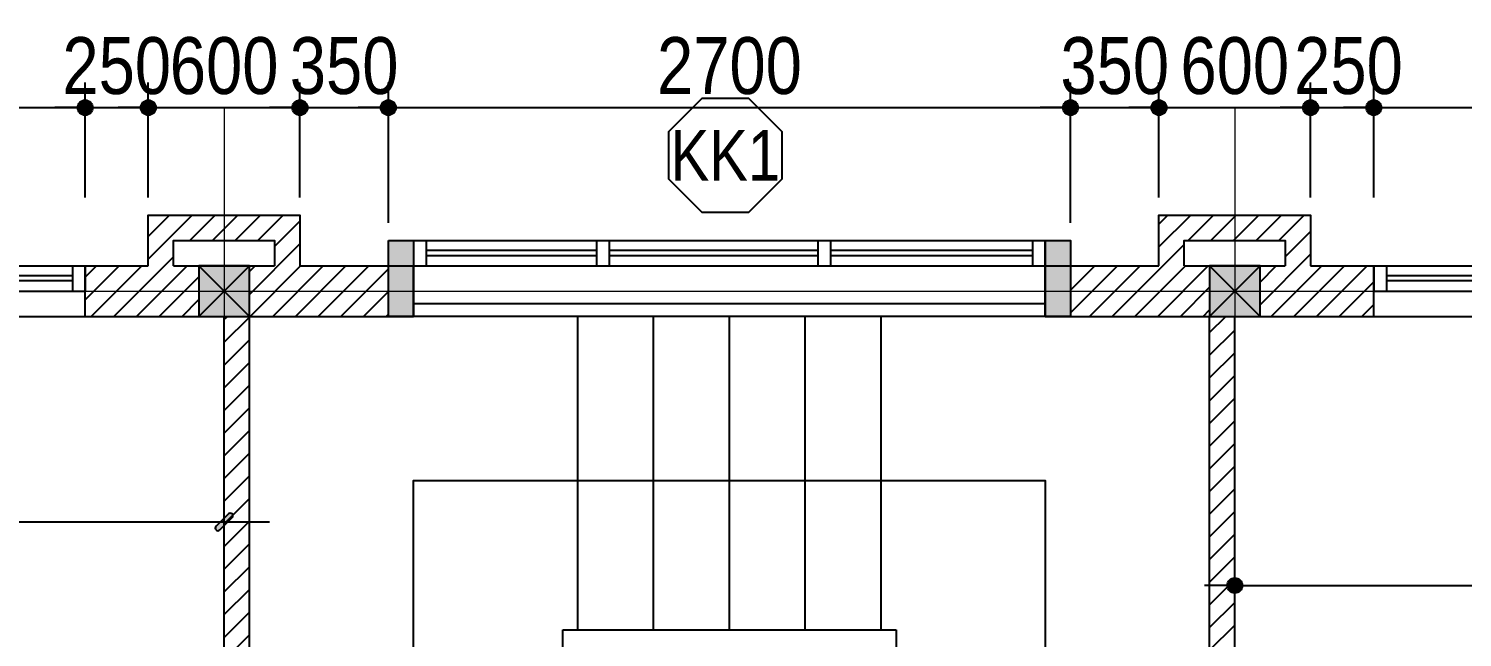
# Model space of a CAD drawing. Header units: millimetres. Extents: x 2916 to 42961, y 1553 to 20294.
# Drawn here: x 21371 to 27045, y 17885 to 20294 of the extents above; entities that cross this region are included whole.
import ezdxf
from ezdxf.enums import TextEntityAlignment as Align

# ---------------------------------------------------------------- set-up
doc = ezdxf.new("R2010")
doc.units = ezdxf.units.MM
doc.linetypes.add('ACAD_ISO10W100', pattern=[18, 12, -3, 0, -3])
for name, color, linetype in [('009', 251, 'Continuous'), ('DIM', 1, 'Continuous'), ('DOOR', 20, 'Continuous'), ('MEDIUM', 2, 'Continuous'), ('TAGS', 60, 'Continuous'), ('TEXT', 7, 'Continuous'), ('TUONG', 131, 'Continuous'), ('WALL', 4, 'Continuous')]:
    doc.layers.add(name, color=color, linetype=linetype)
doc.layers.add('NET-THAY', color=2, linetype='Continuous', lineweight=13)
doc.layers.add('TRUC', color=24, linetype='Continuous', lineweight=0)
doc.styles.add('HEL-CONDENSE', font='')
doc.styles.add('KICHTHUOC', font='', dxfattribs={"width": 0.8})
doc.styles.add('VNI-HELVE-CONDENSEN', font='')
doc.styles.get('HEL-CONDENSE').set_extended_font_data('VNI-Helve-Condense')
doc.styles.get('KICHTHUOC').set_extended_font_data('VNI-Helve-Condense')
doc.styles.get('VNI-HELVE-CONDENSEN').set_extended_font_data('VNI-Helve-Condense')
doc.dimstyles.new('1-100', dxfattribs={"dimtxt": 200, "dimasz": 60, "dimexe": 0, "dimexo": 0, "dimgap": 70, "dimtad": 1, "dimtoh": 1, "dimdec": 0, "dimzin": 9, "dimdsep": 46, "dimtxsty": 'KICHTHUOC', "dimblk": 'KTHUOC', "dimcen": 15, "dimdle": 150, "dimclrd": 256, "dimclre": 256, "dimclrt": 7, "dimadec": 0, "dimazin": 0, "dimtfac": 1, "dimtdec": 0, "dimtix": 1, "dimtmove": 2, "dimatfit": 3, "dimfxl": 1, "dimtolj": 1, "dimtzin": 1, "dimarcsym": 0})
doc.dimstyles.new('D100', dxfattribs={"dimtxt": 225, "dimasz": 1.2, "dimexe": 100, "dimexo": 0, "dimgap": 50, "dimtad": 1, "dimdec": 0, "dimzin": 13, "dimdsep": 46, "dimtxsty": 'HEL-CONDENSE', "dimblk": 'D50', "dimcen": 0, "dimclrd": 1, "dimclre": 1, "dimclrt": 7, "dimadec": 0, "dimazin": 0, "dimtfac": 1, "dimtdec": 0, "dimtmove": 0, "dimatfit": 3, "dimldrblk": 'D50', "dimfxl": 1, "dimtolj": 1, "dimtzin": 13, "dimarcsym": 0})
pattern_1 = [(45, (-1295360.804, -325890.68), (-44.9012806, 44.9012806), [])]

# ---------------------------------------------------------------- blocks, each defined once
blk = doc.blocks.new('s11')
at = {"layer": 'DOOR'}
for p, q in [((0, 0), (0, -100)), ((1400, 0), (0, 0)), ((50, 0), (50, -100)), ((1350, 0), (1350, -100)), ((1400, 0), (1400, -100)), ((1400, -100), (0, -100))]:
    blk.add_line(p, q, dxfattribs=at)
at = {"layer": 'DOOR', "linetype": 'ByBlock', "lineweight": -2}
for p, q in [((675, -100), (675, 0)), ((725, -100), (725, 0))]:
    blk.add_line(p, q, dxfattribs=at)
at = {"layer": 'DOOR', "color": 251}
for p, q in [((50, -40), (675, -40)), ((725, -40), (1350, -40)), ((50, -60), (675, -60)), ((725, -60), (1350, -60))]:
    blk.add_line(p, q, dxfattribs=at)
blk = doc.blocks.new('A$C225A2996')
at = {"layer": 'WALL'}
blk.add_hatch(color=4, dxfattribs=at).paths.add_polyline_path([(531.4, 81.6), (731.4, 81.6), (731.4, 281.6), (531.4, 281.6)])
at = {"layer": 'WALL', "color": 4}
for p, q in [((531.4, 281.6), (731.4, 81.6)), ((531.4, 81.6), (731.4, 281.6))]:
    blk.add_line(p, q, dxfattribs=at)
blk.add_lwpolyline([(531.4, 81.6), (731.4, 81.6), (731.4, 281.6), (531.4, 281.6)], close=True, dxfattribs=at)
blk = doc.blocks.new('KH-CUADI')
at = {"layer": 'TAGS'}
blk.add_lwpolyline([(-124.3, 300), (-300, 124.3), (-300, -124.3), (-124.3, -300), (124.3, -300), (300, -124.3), (300, 124.3), (124.3, 300)], close=True, dxfattribs=at)
at = {"layer": 'TAGS', "style": 'VNI-HELVE-CONDENSEN'}
blk.add_attdef('D', text='', height=300, dxfattribs=at).set_placement((0, 0), align=Align.MIDDLE)
blk = doc.blocks.new('D50')
at = {"layer": 'DIM'}
blk.add_hatch(color=256, dxfattribs=at).paths.add_polyline_path([(25, 0, 1), (-25, 0, 1)])
blk.add_line((25, 0), (100, 0), dxfattribs=at)
blk.add_circle((0, 0), 25, dxfattribs=at)
blk = doc.blocks.new('*D379')
at = {"layer": 'DEFPOINTS', "color": 0, "transparency": 16777216}
for p in [(22444.4, 19981.3), (21844.4, 19625.9), (22444.4, 19625.9)]:
    blk.add_point(p, dxfattribs=at)
at = {"layer": 'DIM', "color": 1, "lineweight": -2, "transparency": 16777216}
for p, q in [((21844.4, 19625.9), (21844.4, 20081.3)), ((22444.4, 19625.9), (22444.4, 20081.3)), ((21845.6, 19981.3), (22443.2, 19981.3))]:
    blk.add_line(p, q, dxfattribs=at)
at = {"layer": 'DIM', "color": 1, "lineweight": -2, "transparency": 16777216, "xscale": 1.199999999999999, "yscale": 1.199999999999999, "zscale": 1.199999999999999, "rotation": 180}
blk.add_blockref('D50', (21844.4, 19981.3), dxfattribs=at)
at = {"layer": 'DIM', "color": 1, "lineweight": -2, "transparency": 16777216, "xscale": 1.199999999999999, "yscale": 1.199999999999999, "zscale": 1.199999999999999}
blk.add_blockref('D50', (22444.4, 19981.3), dxfattribs=at)
at = {"layer": 'DIM', "color": 7, "transparency": 16777216, "insert": (22144.4, 20146.2), "char_height": 225, "attachment_point": 5, "style": 'HEL-CONDENSE'}
blk.add_mtext('\\A1;600', dxfattribs=at)
blk = doc.blocks.new('*D380')
at = {"layer": 'DEFPOINTS', "color": 0, "transparency": 16777216}
for p in [(22794.4, 19981.3), (22444.4, 19625.9), (22794.4, 19525.9)]:
    blk.add_point(p, dxfattribs=at)
at = {"layer": 'DIM', "color": 1, "lineweight": -2, "transparency": 16777216}
for p, q in [((22444.4, 19625.9), (22444.4, 20081.3)), ((22794.4, 19525.9), (22794.4, 20081.3)), ((22445.6, 19981.3), (22793.2, 19981.3))]:
    blk.add_line(p, q, dxfattribs=at)
at = {"layer": 'DIM', "color": 1, "lineweight": -2, "transparency": 16777216, "xscale": 1.199999999999999, "yscale": 1.199999999999999, "zscale": 1.199999999999999, "rotation": 180}
blk.add_blockref('D50', (22444.4, 19981.3), dxfattribs=at)
at = {"layer": 'DIM', "color": 1, "lineweight": -2, "transparency": 16777216, "xscale": 1.199999999999999, "yscale": 1.199999999999999, "zscale": 1.199999999999999}
blk.add_blockref('D50', (22794.4, 19981.3), dxfattribs=at)
at = {"layer": 'DIM', "color": 7, "transparency": 16777216, "insert": (22619.4, 20146.2), "char_height": 225, "attachment_point": 5, "style": 'HEL-CONDENSE'}
blk.add_mtext('\\A1;350', dxfattribs=at)
blk = doc.blocks.new('*D381')
at = {"layer": 'DEFPOINTS', "color": 0, "transparency": 16777216}
for p in [(25494.4, 19981.3), (22794.4, 19525.9), (25494.4, 19525.9)]:
    blk.add_point(p, dxfattribs=at)
at = {"layer": 'DIM', "color": 1, "lineweight": -2, "transparency": 16777216}
for p, q in [((22794.4, 19525.9), (22794.4, 20081.3)), ((25494.4, 19525.9), (25494.4, 20081.3)), ((22795.6, 19981.3), (25493.2, 19981.3))]:
    blk.add_line(p, q, dxfattribs=at)
at = {"layer": 'DIM', "color": 1, "lineweight": -2, "transparency": 16777216, "xscale": 1.199999999999999, "yscale": 1.199999999999999, "zscale": 1.199999999999999, "rotation": 180}
blk.add_blockref('D50', (22794.4, 19981.3), dxfattribs=at)
at = {"layer": 'DIM', "color": 1, "lineweight": -2, "transparency": 16777216, "xscale": 1.199999999999999, "yscale": 1.199999999999999, "zscale": 1.199999999999999}
blk.add_blockref('D50', (25494.4, 19981.3), dxfattribs=at)
at = {"layer": 'DIM', "color": 7, "transparency": 16777216, "insert": (24144.4, 20146.2), "char_height": 225, "attachment_point": 5, "style": 'HEL-CONDENSE'}
blk.add_mtext('\\A1;2700', dxfattribs=at)
blk = doc.blocks.new('*D382')
at = {"layer": 'DEFPOINTS', "color": 0, "transparency": 16777216}
for p in [(25844.4, 19981.3), (25844.4, 19625.9), (25494.4, 19525.9)]:
    blk.add_point(p, dxfattribs=at)
at = {"layer": 'DIM', "color": 1, "lineweight": -2, "transparency": 16777216}
for p, q in [((25494.4, 19525.9), (25494.4, 20081.3)), ((25844.4, 19625.9), (25844.4, 20081.3)), ((25495.6, 19981.3), (25843.2, 19981.3))]:
    blk.add_line(p, q, dxfattribs=at)
at = {"layer": 'DIM', "color": 1, "lineweight": -2, "transparency": 16777216, "xscale": 1.199999999999999, "yscale": 1.199999999999999, "zscale": 1.199999999999999, "rotation": 180}
blk.add_blockref('D50', (25494.4, 19981.3), dxfattribs=at)
at = {"layer": 'DIM', "color": 1, "lineweight": -2, "transparency": 16777216, "xscale": 1.199999999999999, "yscale": 1.199999999999999, "zscale": 1.199999999999999}
blk.add_blockref('D50', (25844.4, 19981.3), dxfattribs=at)
at = {"layer": 'DIM', "color": 7, "transparency": 16777216, "insert": (25669.4, 20146.2), "char_height": 225, "attachment_point": 5, "style": 'HEL-CONDENSE'}
blk.add_mtext('\\A1;350', dxfattribs=at)
blk = doc.blocks.new('*D383')
at = {"layer": 'DEFPOINTS', "color": 0, "transparency": 16777216}
for p in [(26444.4, 19981.3), (25844.4, 19625.9), (26444.4, 19625.9)]:
    blk.add_point(p, dxfattribs=at)
at = {"layer": 'DIM', "color": 1, "lineweight": -2, "transparency": 16777216}
for p, q in [((25844.4, 19625.9), (25844.4, 20081.3)), ((26444.4, 19625.9), (26444.4, 20081.3)), ((25845.6, 19981.3), (26443.2, 19981.3))]:
    blk.add_line(p, q, dxfattribs=at)
at = {"layer": 'DIM', "color": 1, "lineweight": -2, "transparency": 16777216, "xscale": 1.199999999999999, "yscale": 1.199999999999999, "zscale": 1.199999999999999, "rotation": 180}
blk.add_blockref('D50', (25844.4, 19981.3), dxfattribs=at)
at = {"layer": 'DIM', "color": 1, "lineweight": -2, "transparency": 16777216, "xscale": 1.199999999999999, "yscale": 1.199999999999999, "zscale": 1.199999999999999}
blk.add_blockref('D50', (26444.4, 19981.3), dxfattribs=at)
at = {"layer": 'DIM', "color": 7, "transparency": 16777216, "insert": (26144.4, 20146.2), "char_height": 225, "attachment_point": 5, "style": 'HEL-CONDENSE'}
blk.add_mtext('\\A1;600', dxfattribs=at)
blk = doc.blocks.new('*D384')
at = {"layer": 'DEFPOINTS', "color": 0, "transparency": 16777216}
for p in [(26694.4, 19981.3), (26444.4, 19625.9), (26694.4, 19626)]:
    blk.add_point(p, dxfattribs=at)
at = {"layer": 'DIM', "color": 1, "lineweight": -2, "transparency": 16777216}
for p, q in [((26444.4, 19625.9), (26444.4, 20081.3)), ((26694.4, 19626), (26694.4, 20081.3)), ((26445.6, 19981.3), (26693.2, 19981.3))]:
    blk.add_line(p, q, dxfattribs=at)
at = {"layer": 'DIM', "color": 1, "lineweight": -2, "transparency": 16777216, "xscale": 1.199999999999999, "yscale": 1.199999999999999, "zscale": 1.199999999999999, "rotation": 180}
blk.add_blockref('D50', (26444.4, 19981.3), dxfattribs=at)
at = {"layer": 'DIM', "color": 1, "lineweight": -2, "transparency": 16777216, "xscale": 1.199999999999999, "yscale": 1.199999999999999, "zscale": 1.199999999999999}
blk.add_blockref('D50', (26694.4, 19981.3), dxfattribs=at)
at = {"layer": 'DIM', "color": 7, "transparency": 16777216, "insert": (26594.4, 20146.2), "char_height": 225, "attachment_point": 5, "style": 'HEL-CONDENSE'}
blk.add_mtext('\\A1;250', dxfattribs=at)
blk = doc.blocks.new('*D256')
at = {"layer": 'DEFPOINTS', "color": 0, "transparency": 16777216}
for p in [(21594.4, 19981.3), (20194.4, 19625.9), (21594.4, 19625.9)]:
    blk.add_point(p, dxfattribs=at)
at = {"layer": 'DIM', "color": 1, "lineweight": -2, "transparency": 16777216}
for p, q in [((20194.4, 19625.9), (20194.4, 20081.3)), ((21594.4, 19625.9), (21594.4, 20081.3)), ((20195.6, 19981.3), (21593.2, 19981.3))]:
    blk.add_line(p, q, dxfattribs=at)
at = {"layer": 'DIM', "color": 1, "lineweight": -2, "transparency": 16777216, "xscale": 1.199999999999999, "yscale": 1.199999999999999, "zscale": 1.199999999999999, "rotation": 180}
blk.add_blockref('D50', (20194.4, 19981.3), dxfattribs=at)
at = {"layer": 'DIM', "color": 1, "lineweight": -2, "transparency": 16777216, "xscale": 1.199999999999999, "yscale": 1.199999999999999, "zscale": 1.199999999999999}
blk.add_blockref('D50', (21594.4, 19981.3), dxfattribs=at)
at = {"layer": 'DIM', "color": 7, "transparency": 16777216, "insert": (20894.4, 20146.2), "char_height": 225, "attachment_point": 5, "style": 'HEL-CONDENSE'}
blk.add_mtext('\\A1;1400', dxfattribs=at)
blk = doc.blocks.new('*D257')
at = {"layer": 'DEFPOINTS', "color": 0, "transparency": 16777216}
for p in [(21844.4, 19981.3), (21594.4, 19689), (21844.4, 19625.9)]:
    blk.add_point(p, dxfattribs=at)
at = {"layer": 'DIM', "color": 1, "lineweight": -2, "transparency": 16777216}
for p, q in [((21594.4, 19689), (21594.4, 20081.3)), ((21844.4, 19625.9), (21844.4, 20081.3)), ((21595.6, 19981.3), (21843.2, 19981.3))]:
    blk.add_line(p, q, dxfattribs=at)
at = {"layer": 'DIM', "color": 1, "lineweight": -2, "transparency": 16777216, "xscale": 1.199999999999999, "yscale": 1.199999999999999, "zscale": 1.199999999999999, "rotation": 180}
blk.add_blockref('D50', (21594.4, 19981.3), dxfattribs=at)
at = {"layer": 'DIM', "color": 1, "lineweight": -2, "transparency": 16777216, "xscale": 1.199999999999999, "yscale": 1.199999999999999, "zscale": 1.199999999999999}
blk.add_blockref('D50', (21844.4, 19981.3), dxfattribs=at)
at = {"layer": 'DIM', "color": 7, "transparency": 16777216, "insert": (21719.4, 20146.2), "char_height": 225, "attachment_point": 5, "style": 'HEL-CONDENSE'}
blk.add_mtext('\\A1;250', dxfattribs=at)
blk = doc.blocks.new('*D262')
at = {"layer": 'DEFPOINTS', "color": 0, "transparency": 16777216}
for p in [(28094.4, 19981.3), (26694.4, 19626), (28094.4, 19625.9)]:
    blk.add_point(p, dxfattribs=at)
at = {"layer": 'DIM', "color": 1, "lineweight": -2, "transparency": 16777216}
for p, q in [((26694.4, 19626), (26694.4, 20081.3)), ((28094.4, 19625.9), (28094.4, 20081.3)), ((26695.6, 19981.3), (28093.2, 19981.3))]:
    blk.add_line(p, q, dxfattribs=at)
at = {"layer": 'DIM', "color": 1, "lineweight": -2, "transparency": 16777216, "xscale": 1.199999999999999, "yscale": 1.199999999999999, "zscale": 1.199999999999999, "rotation": 180}
blk.add_blockref('D50', (26694.4, 19981.3), dxfattribs=at)
at = {"layer": 'DIM', "color": 1, "lineweight": -2, "transparency": 16777216, "xscale": 1.199999999999999, "yscale": 1.199999999999999, "zscale": 1.199999999999999}
blk.add_blockref('D50', (28094.4, 19981.3), dxfattribs=at)
at = {"layer": 'DIM', "color": 7, "transparency": 16777216, "insert": (27394.4, 20146.2), "char_height": 225, "attachment_point": 5, "style": 'HEL-CONDENSE'}
blk.add_mtext('\\A1;1400', dxfattribs=at)
blk = doc.blocks.new('*D271')
at = {"layer": 'DEFPOINTS', "color": 0, "transparency": 16777216}
for p in [(31544.4, 18090.5), (26144.4, 17974.7), (31544.4, 17974.7)]:
    blk.add_point(p, dxfattribs=at)
at = {"layer": 'DIM', "color": 1, "lineweight": -2, "transparency": 16777216}
for p, q in [((26144.4, 17974.7), (26144.4, 18190.5)), ((31544.4, 17974.7), (31544.4, 18190.5)), ((26145.6, 18090.5), (31543.2, 18090.5))]:
    blk.add_line(p, q, dxfattribs=at)
at = {"layer": 'DIM', "color": 1, "lineweight": -2, "transparency": 16777216, "xscale": 1.199999999999999, "yscale": 1.199999999999999, "zscale": 1.199999999999999, "rotation": 180}
blk.add_blockref('D50', (26144.4, 18090.5), dxfattribs=at)
at = {"layer": 'DIM', "color": 1, "lineweight": -2, "transparency": 16777216, "xscale": 1.199999999999999, "yscale": 1.199999999999999, "zscale": 1.199999999999999}
blk.add_blockref('D50', (31544.4, 18090.5), dxfattribs=at)
at = {"layer": 'DIM', "color": 7, "transparency": 16777216, "insert": (28844.4, 18255.4), "char_height": 225, "attachment_point": 5, "style": 'HEL-CONDENSE'}
blk.add_mtext('\\A1;5400', dxfattribs=at)
blk = doc.blocks.new('KTHUOC')
at = {"ltscale": 50}
h = blk.add_hatch(color=256, dxfattribs=at)
edge = h.paths.add_edge_path()
edge.add_line((0.283, 0.53), (-0.53, -0.283))
edge.add_arc((-0.407, -0.407), 0.175, 135, 225)
edge.add_arc((-0.407, -0.407), 0.175, 225, 315)
edge.add_line((-0.283, -0.53), (0.53, 0.283))
edge.add_arc((0.407, 0.407), 0.175, 315, 405)
edge.add_arc((0.407, 0.407), 0.175, 45, 135)
for p, q in [((0, -2), (0, 2)), ((-3, 0), (3, 0))]:
    blk.add_line(p, q)
blk.add_lwpolyline([(0.283, 0.53), (-0.53, -0.283, 0.414214), (-0.53, -0.53), (-0.53, -0.53, 0.414214), (-0.283, -0.53), (0.53, 0.283, 0.414214), (0.53, 0.53), (0.53, 0.53, 0.414214)], format="xyb", close=True)
blk = doc.blocks.new('*D272')
at = {"layer": '009', "lineweight": -2, "transparency": 16777216}
blk.add_line((16704.4, 18342), (22084.4, 18342), dxfattribs=at)
at = {"layer": 'DEFPOINTS', "color": 0, "transparency": 16777216}
for p in [(16644.4, 18342), (22144.4, 18342), (22144.4, 18342)]:
    blk.add_point(p, dxfattribs=at)
at = {"layer": '009', "lineweight": -2, "transparency": 16777216, "xscale": 60, "yscale": 60, "zscale": 60, "rotation": 180}
blk.add_blockref('KTHUOC', (16644.4, 18342), dxfattribs=at)
at = {"layer": '009', "lineweight": -2, "transparency": 16777216, "xscale": 60, "yscale": 60, "zscale": 60}
blk.add_blockref('KTHUOC', (22144.4, 18342), dxfattribs=at)
at = {"layer": '009', "color": 7, "transparency": 16777216, "insert": (19394.4, 18514.1), "char_height": 200, "attachment_point": 5, "style": 'KICHTHUOC'}
blk.add_mtext('\\A1;5500', dxfattribs=at)

msp = doc.modelspace()

# ---------------------------------------------------------------- hatches: boundary and pattern name
at = {"layer": '009'}
h = msp.add_hatch(dxfattribs=at)
h.set_pattern_fill('ANSI31', color=256, scale=20, style=0)
h.set_pattern_definition(pattern_1)
h.paths.add_polyline_path([(20444.4, 15255.5), (16744.4, 15255.5), (16744.4, 15155.5), (20444.4, 15155.5)])
h.paths.add_polyline_path([(20194.4, 19355.5), (19944.4, 19355.5), (19944.4, 19555.5), (19344.4, 19555.5), (19344.4, 19355.5), (18844.4, 19355.5), (18844.4, 19155.5), (20194.4, 19155.5)])
h.paths.add_polyline_path([(19444.4, 19355.5), (19444.4, 19455.5), (19844.4, 19455.5), (19844.4, 19355.5)], flags=17)
h.paths.add_polyline_path([(22044.4, 19355.5), (21944.4, 19355.5), (21944.4, 19455.5), (22344.4, 19455.5), (22344.4, 19355.5), (22244.4, 19355.5), (22244.4, 19155.5), (22794.4, 19155.5), (22794.4, 19355.5), (22444.4, 19355.5), (22444.4, 19555.5), (21844.4, 19555.5), (21844.4, 19355.5), (21594.4, 19355.5), (21594.4, 19155.5), (22044.4, 19155.5)])
h.paths.add_polyline_path([(22244.4, 19155.5), (22144.4, 19155.5), (22144.4, 15355.5), (22244.4, 15355.5)])
h = msp.add_hatch(dxfattribs=at)
h.set_pattern_fill('ANSI31', color=256, scale=20, style=0)
h.set_pattern_definition(pattern_1)
h.paths.add_polyline_path([(25844.4, 19355.5), (25494.4, 19355.5), (25494.4, 19155.5), (26044.4, 19155.5), (26044.4, 19355.5), (25944.4, 19355.5), (25944.4, 19455.5), (26344.4, 19455.5), (26344.4, 19355.5), (26244.4, 19355.5), (26244.4, 19155.5), (26694.4, 19155.5), (26694.4, 19355.5), (26444.4, 19355.5), (26444.4, 19555.5), (25844.4, 19555.5)])
h.paths.add_polyline_path([(26144.4, 19155.5), (26044.4, 19155.5), (26044.4, 15355.5), (26144.4, 15355.5)])
h.paths.add_polyline_path([(29444.4, 19155.5), (29444.4, 19355.5), (28944.4, 19355.5), (28944.4, 19555.5), (28344.4, 19555.5), (28344.4, 19355.5), (28094.4, 19355.5), (28094.4, 19155.5)])
h.paths.add_polyline_path([(28444.4, 19355.5), (28844.4, 19355.5), (28844.4, 19455.5), (28444.4, 19455.5)], flags=17)
h.paths.add_polyline_path([(31544.4, 19155.5), (31544.4, 19355.5), (31444.4, 19355.5), (31444.4, 19455.5), (31844.4, 19455.5), (31844.4, 19355.5), (31744.4, 19355.5), (31744.4, 19155.5), (32444.4, 19155.5), (32444.4, 19355.5), (31944.4, 19355.5), (31944.4, 19555.5), (31344.4, 19555.5), (31344.4, 19355.5), (30844.4, 19355.5), (30844.4, 19155.5)])
h.paths.add_polyline_path([(31644.4, 19155.5), (31544.4, 19155.5), (31544.4, 15355.5), (31644.4, 15355.5)])
h.paths.add_polyline_path([(27244.4, 15255.5), (27244.4, 15155.5), (31544.4, 15155.5), (31544.4, 15255.5)])
h.paths.add_polyline_path([(29944.4, 13355.5), (29944.4, 13255.5), (31544.4, 13255.5), (31544.4, 13355.5)])
h.paths.add_polyline_path([(26244.4, 15255.5), (26244.4, 15155.5), (26344.4, 15155.5), (26344.4, 15255.5)])
h.paths.add_polyline_path([(30850.4, 14940.1), (30850.4, 15470.8), (31192.7, 15470.8), (31192.7, 14940.1)], flags=9)
h.paths.add_polyline_path([(30850.4, 13040.1), (30850.4, 13570.8), (31192.7, 13570.8), (31192.7, 13040.1)], flags=9)
at = {"layer": 'TUONG'}
for points in [[(22794.4, 19455.5), (22894.4, 19455.5), (22894.4, 19155.5), (22794.4, 19155.5)], [(25394.4, 19455.5), (25494.4, 19455.5), (25494.4, 19155.5), (25394.4, 19155.5)]]:
    msp.add_hatch(color=256, dxfattribs=at).paths.add_polyline_path(points)

# ---------------------------------------------------------------- linework, layer by layer
at = {"layer": 'DOOR'}
for p, q in [((22894.4, 19455.5), (22894.4, 19355.5)), ((22894.4, 19455.5), (25394.4, 19455.5)), ((22944.4, 19455.5), (22944.4, 19355.5)), ((24494.4, 19455.5), (24494.4, 19355.5)), ((24544.4, 19455.5), (24544.4, 19355.5)), ((25344.4, 19455.5), (25344.4, 19355.5)), ((25394.4, 19455.5), (25394.4, 19355.5)), ((22894.4, 19355.5), (25394.4, 19355.5))]:
    msp.add_line(p, q, dxfattribs=at)
at = {"layer": 'DOOR', "color": 251}
for p, q in [((23619.4, 19415.5), (22944.4, 19415.5)), ((24494.4, 19415.5), (23669.4, 19415.5)), ((25344.4, 19415.5), (24544.4, 19415.5)), ((23619.4, 19395.5), (22944.4, 19395.5)), ((24494.4, 19395.5), (23669.4, 19395.5)), ((25344.4, 19395.5), (24544.4, 19395.5))]:
    msp.add_line(p, q, dxfattribs=at)
at = {"layer": 'DOOR', "linetype": 'ByBlock', "lineweight": -2}
for p, q in [((23619.4, 19355.5), (23619.4, 19455.5)), ((23669.4, 19355.5), (23669.4, 19455.5))]:
    msp.add_line(p, q, dxfattribs=at)
at = {"layer": 'MEDIUM'}
for p, q in [((20194.4, 19155.5), (21594.4, 19155.5)), ((26694.4, 19155.5), (28094.4, 19155.5))]:
    msp.add_line(p, q, dxfattribs=at)
at = {"layer": 'NET-THAY', "linetype": 'ByBlock', "lineweight": -2}
for p, q in [((23544.4, 17915.5), (23544.4, 19155.5)), ((23844.4, 17915.5), (23844.4, 19155.5)), ((24144.4, 17915.5), (24144.4, 19155.5)), ((24144.4, 17915.5), (24144.4, 19155.5)), ((24444.4, 17915.5), (24444.4, 19155.5)), ((24744.4, 17915.5), (24744.4, 19155.5)), ((23484.4, 17915.5), (24804.4, 17915.5)), ((23484.4, 15295.5), (23484.4, 17915.5)), ((23484.4, 17915.5), (23484.4, 17915.5)), ((24804.4, 17915.5), (24804.4, 15355.5))]:
    msp.add_line(p, q, dxfattribs=at)
for points in [[(25394.4, 19205.5), (22894.4, 19205.5)], [(25394.4, 19155.5), (22894.4, 19155.5)]]:
    msp.add_lwpolyline(points, dxfattribs=at)
at = {"layer": 'TEXT'}
for points in [[(22894.4, 15455.5), (22894.4, 18505.5), (25394.4, 18505.5), (25394.4, 15455.5)], [(22894.4, 15455.5), (22894.4, 18505.5), (25394.4, 18505.5), (25394.4, 15355.5)]]:
    msp.add_lwpolyline(points, dxfattribs=at)
at = {"layer": 'TRUC', "linetype": 'ACAD_ISO10W100', "ltscale": 0.2}
msp.add_lwpolyline([(5190.4, 19981.3), (42960.7, 19981.3), (42960.7, 3555.5), (5190.4, 3555.5)], close=True, dxfattribs=at)
for points in [[(22144.4, 19981.3), (22144.4, 3555.5)], [(26144.4, 19981.3), (26144.4, 3555.5)], [(5190.4, 19255.5), (42960.7, 19255.5)]]:
    msp.add_lwpolyline(points, dxfattribs=at)
at = {"layer": 'TUONG'}
for p, q in [((21594.4, 19155.5), (21594.4, 19355.5)), ((22894.4, 19155.5), (22894.4, 19355.5)), ((25394.4, 19355.5), (25394.4, 19155.5)), ((26694.4, 19155.5), (26694.4, 19355.5)), ((22244.4, 19155.5), (22894.4, 19155.5)), ((25394.4, 19155.5), (26044.4, 19155.5))]:
    msp.add_line(p, q, dxfattribs=at)
for points in [[(21844.4, 19355.5), (21844.4, 19555.5), (22444.4, 19555.5), (22444.4, 19355.5)], [(25844.4, 19355.5), (25844.4, 19555.5), (26444.4, 19555.5), (26444.4, 19355.5)], [(21944.4, 19355.5), (21944.4, 19455.5), (22344.4, 19455.5), (22344.4, 19355.5)], [(25944.4, 19355.5), (25944.4, 19455.5), (26344.4, 19455.5), (26344.4, 19355.5)], [(21594.4, 19355.5), (21844.4, 19355.5)], [(21944.4, 19355.5), (22344.4, 19355.5)], [(22444.4, 19355.5), (22894.4, 19355.5)], [(25394.4, 19355.5), (25844.4, 19355.5)], [(25944.4, 19355.5), (26344.4, 19355.5)], [(26444.4, 19355.5), (26694.4, 19355.5)], [(21594.4, 19155.5), (22144.4, 19155.5)], [(22144.4, 15155.5), (22144.4, 19155.5)], [(22244.4, 19155.5), (22894.4, 19155.5)], [(22244.4, 15155.5), (22244.4, 19155.5)], [(25394.4, 19155.5), (26044.4, 19155.5)], [(26044.4, 15355.5), (26044.4, 19155.5)], [(26144.4, 19155.5), (26694.4, 19155.5)], [(26144.4, 15355.5), (26144.4, 19155.5)]]:
    msp.add_lwpolyline(points, dxfattribs=at)
for points in [[(22794.4, 19455.5), (22894.4, 19455.5), (22894.4, 19155.5), (22794.4, 19155.5)], [(25394.4, 19455.5), (25494.4, 19455.5), (25494.4, 19155.5), (25394.4, 19155.5)]]:
    msp.add_lwpolyline(points, close=True, dxfattribs=at)

# ---------------------------------------------------------------- block references
at = {"layer": 'DOOR', "xscale": -1}
for p in [(21594.4, 19355.5), (28094.4, 19355.5)]:
    msp.add_blockref('s11', p, dxfattribs=at)
at = {"layer": 'TAGS', "linetype": 'Continuous'}
ref = msp.add_blockref('KH-CUADI', (24128.1, 19792.7), dxfattribs=dict(at, xscale=0.75, yscale=0.75, zscale=0.75, rotation=180))
ref.add_attrib('D', 'KK1', dxfattribs={"color": 7, "height": 200, "style": 'VNI-HELVE-CONDENSEN'}).set_placement((24128.1, 19792.7), align=Align.MIDDLE)
at = {"layer": 'TUONG', "color": 4}
for p in [(21513, 19073.9), (25513, 19073.9)]:
    msp.add_blockref('A$C225A2996', p, dxfattribs=at)

# ---------------------------------------------------------------- dimensions: what is measured, and where the dimension line sits
at = {"layer": '009'}
dim = msp.add_linear_dim(base=(22144.4, 18342), p1=(16644.4, 18342), p2=(22144.4, 18342), dimstyle='1-100', dxfattribs=at)
dim.commit()
dim.dimension.update_dxf_attribs({"geometry": '*D272', "text_midpoint": (19394.4, 18514.1)})
at = {"layer": 'DIM'}
for base, p1, p2, picture, middle in [((21594.4, 19981.3), (20194.4, 19625.9), (21594.4, 19625.9), '*D256', (20894.4, 20146.2)), ((31544.4, 18090.5), (26144.4, 17974.7), (31544.4, 17974.7), '*D271', (28844.4, 18255.4))]:
    dim = msp.add_linear_dim(base=base, p1=p1, p2=p2, dimstyle='D100', dxfattribs=at)
    dim.commit()
    dim.dimension.update_dxf_attribs({"geometry": picture, "text_midpoint": middle})
dim = msp.add_linear_dim(base=(21844.4, 19981.3), p1=(21594.4, 19689), p2=(21844.4, 19625.9), dimstyle='D100', dxfattribs=at)
dim.commit()
dim.dimension.update_dxf_attribs({"geometry": '*D257', "text_midpoint": (21719.4, 19981.3), "dimtype": 160})
for base, p1, p2, picture, middle in [((22444.4, 19981.3), (21844.4, 19625.9), (22444.4, 19625.9), '*D379', (22144.4, 20146.2)), ((25494.4, 19981.3), (22794.4, 19525.9), (25494.4, 19525.9), '*D381', (24144.4, 20146.2)), ((26444.4, 19981.3), (25844.4, 19625.9), (26444.4, 19625.9), '*D383', (26144.4, 20146.2)), ((28094.4, 19981.3), (26694.4, 19626), (28094.4, 19625.9), '*D262', (27394.4, 20146.2))]:
    dim = msp.add_linear_dim(base=base, p1=p1, p2=p2, dimstyle='D100', override={"dimtmove": 1}, dxfattribs=at)
    dim.commit()
    dim.dimension.update_dxf_attribs({"geometry": picture, "text_midpoint": middle})
for base, p1, p2, picture, middle in [((22794.4, 19981.3), (22444.4, 19625.9), (22794.4, 19525.9), '*D380', (22619.4, 19981.3)), ((25844.4, 19981.3), (25494.4, 19525.9), (25844.4, 19625.9), '*D382', (25669.4, 19981.3)), ((26694.4, 19981.3), (26444.4, 19625.9), (26694.4, 19626), '*D384', (26594.4, 19981.3))]:
    dim = msp.add_linear_dim(base=base, p1=p1, p2=p2, dimstyle='D100', override={"dimtmove": 1}, dxfattribs=at)
    dim.commit()
    dim.dimension.update_dxf_attribs({"geometry": picture, "text_midpoint": middle, "dimtype": 160})

doc.saveas('drawing.dxf')
